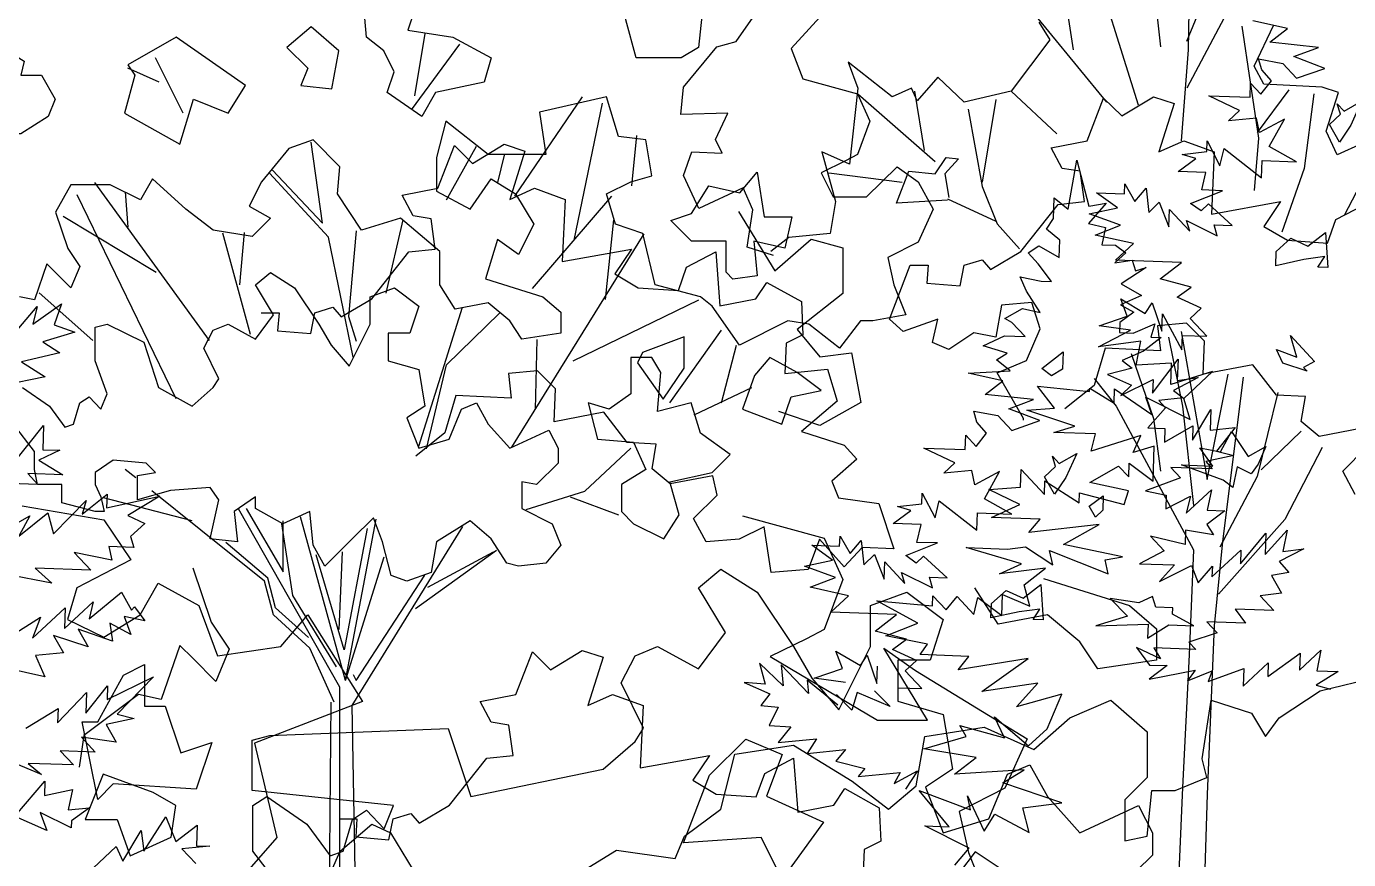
# Model space of a CAD drawing. Header units: inches. Extents: x -11 to 128, y 7 to 56.
# Drawn here: x 56.625 to 57.078, y 23.2723 to 23.5578 of the extents above; entities that cross this region are included whole.
import ezdxf

# ---------------------------------------------------------------- set-up
doc = ezdxf.new("R2010")
doc.units = ezdxf.units.IN
doc.header["$MEASUREMENT"] = 0
doc.layers.add('CAY', color=94, linetype='Continuous')
doc.layers.add('CAY-3', color=61, linetype='Continuous')
picture_1 = doc.add_image_def('image1.jpg', size_in_pixel=(1680, 1093))

# ---------------------------------------------------------------- blocks, each defined once
blk = doc.blocks.new('A$C76451831')
at = {"layer": 'CAY'}
for p, q in [((2471.8, 2031.9), (2478.5, 2069.3)), ((2478.5, 2069.3), (2487.7, 2034.1)), ((2460.6, 2024.6), (2461.2, 2040.4)), ((2461.2, 2040.4), (2471.8, 2031.9)), ((2500.9, 2036.3), (2487.3, 2020.9)), ((2487.7, 2034.1), (2500.9, 2036.3)), ((2455.4, 2016.6), (2460.6, 2024.6)), ((2487.3, 2020.9), (2500.3, 2017.8)), ((2465.5, 2008.1), (2455.4, 2016.6)), ((2500.3, 2017.8), (2497.6, 2004.7)), ((2441.2, 1998.5), (2449.5, 2003.7)), ((2449, 1990.1), (2441.2, 1998.5)), ((2449.5, 2003.7), (2465, 1995)), ((2465, 1995), (2465.5, 2008.1)), ((2497.6, 2004.7), (2508, 2004.3)), ((2515.9, 1998.6), (2507.5, 1990.8)), ((2508, 2004.3), (2515.9, 1998.6)), ((2459, 1976.6), (2449, 1990.1)), ((2507.5, 1990.8), (2520.7, 1993)), ((2520.7, 1993), (2523.1, 1984.8)), ((2435.1, 1980.1), (2451.3, 1976.8)), ((2440.1, 1969.1), (2435.1, 1980.1)), ((2531.4, 1987.2), (2512.4, 1974.7)), ((2523.1, 1984.8), (2531.4, 1987.2)), ((2450.4, 1952.9), (2440.1, 1969.1)), ((2451.3, 1976.8), (2459, 1976.6)), ((2512.4, 1974.7), (2527.9, 1966)), ((2527.9, 1966), (2511.8, 1958.9)), ((2511.8, 1958.9), (2522, 1953.1)), ((2423.5, 1948.4), (2437, 1956)), ((2428.9, 1945.4), (2423.5, 1948.4)), ((2437, 1956), (2450.4, 1952.9)), ((2522, 1953.1), (2511.3, 1945.3)), ((2438.9, 1934.7), (2428.9, 1945.4)), ((2511.3, 1945.3), (2511.1, 1937.6)), ((2521.5, 1937.2), (2538.1, 1944.4)), ((2538.1, 1944.4), (2535, 1934)), ((2407, 1927.6), (2423.1, 1935.2)), ((2425.3, 1922), (2407, 1927.6)), ((2423.1, 1935.2), (2438.9, 1934.7)), ((2511.1, 1937.6), (2521.5, 1937.2)), ((2542.7, 1933.8), (2529.2, 1923.4)), ((2535, 1934), (2542.7, 1933.8)), ((2417, 1916.8), (2425.3, 1922)), ((2529.2, 1923.4), (2513.1, 1916.2)), ((2536.2, 1891.4), (2555.7, 1917.4)), ((2555.7, 1917.4), (2555.1, 1901.1)), ((2395.4, 1906.7), (2427.6, 1908.3)), ((2427.6, 1908.3), (2417, 1916.8)), ((2520.6, 1910.5), (2501.8, 1905.7)), ((2513.1, 1916.2), (2520.6, 1910.5)), ((2421.9, 1900.8), (2395.4, 1906.7)), ((2408.4, 1890.4), (2421.9, 1900.8)), ((2501.8, 1905.7), (2520.1, 1897.4)), ((2512.1, 1889.5), (2536.6, 1901.8)), ((2520.1, 1897.4), (2512.1, 1889.5)), ((2536.6, 1901.8), (2536.2, 1891.4)), ((2571.1, 1903.3), (2552.1, 1893.5)), ((2555.1, 1901.1), (2571.1, 1903.3)), ((2445.4, 1886.4), (2408.4, 1890.4)), ((2559.6, 1887.8), (2541, 1885.8)), ((2552.1, 1893.5), (2559.6, 1887.8)), ((2402.2, 1869.3), (2399.8, 1877.6)), ((2399.8, 1877.6), (2418.2, 1874.2)), ((2426.6, 1879.3), (2445.4, 1886.4)), ((2450.3, 1870.4), (2426.6, 1879.3)), ((2546.2, 1880.1), (2532.6, 1864.8)), ((2541, 1885.8), (2546.2, 1880.1)), ((2566.7, 1855.4), (2580.6, 1878.9)), ((2580.6, 1878.9), (2580.1, 1863.1)), ((2409.6, 1860.9), (2402.2, 1869.3)), ((2418.2, 1874.2), (2428.7, 1862.9)), ((2428.7, 1862.9), (2450.3, 1870.4)), ((2393.3, 1848.3), (2393.7, 1859.2)), ((2393.7, 1859.2), (2401.6, 1850.7)), ((2401.6, 1850.7), (2409.6, 1860.9)), ((2532.6, 1864.8), (2545.7, 1864.3)), ((2545.3, 1853.9), (2567, 1866.3)), ((2545.7, 1864.3), (2545.3, 1853.9)), ((2567, 1866.3), (2566.7, 1855.4)), ((2580.1, 1863.1), (2599.2, 1865.2)), ((2599.2, 1865.2), (2585, 1847.1)), ((2361.6, 1849.4), (2393.3, 1848.3)), ((2385.3, 1838.2), (2361.6, 1849.4)), ((2585, 1847.1), (2598.4, 1843.9)), ((2376.8, 1830.3), (2385.3, 1838.2)), ((2598.4, 1843.9), (2577, 1839.2)), ((2577, 1839.2), (2581.8, 1833.6)), ((2398.2, 1832.3), (2376.8, 1830.3)), ((2400.5, 1821.3), (2398.2, 1832.3)), ((2419.5, 1831.5), (2400.5, 1821.3)), ((2407.9, 1810.6), (2419.5, 1831.5)), ((2557.5, 1826.7), (2530.9, 1816.8)), ((2581.8, 1833.6), (2550.1, 1834.7)), ((2550.1, 1834.7), (2557.5, 1826.7)), ((2530.9, 1816.8), (2546.6, 1813.5)), ((2562, 1799.8), (2581.2, 1817.7)), ((2581.2, 1817.7), (2577.9, 1802)), ((2341.5, 1804.8), (2360.1, 1806.9)), ((2360.1, 1806.9), (2360.4, 1815)), ((2360.4, 1815), (2370.2, 1796.1)), ((2370.2, 1796.1), (2373.4, 1809.1)), ((2373.4, 1809.1), (2402, 1786.8)), ((2428.8, 1799), (2407.9, 1810.6)), ((2546.6, 1813.5), (2546.3, 1803.1)), ((2546.3, 1803.1), (2565.2, 1812.8)), ((2565.2, 1812.8), (2562, 1799.8)), ((1673.3, 1805.4), (1735.8, 1794.7)), ((2338.3, 1791.8), (2351.8, 1801.7)), ((2351.8, 1801.7), (2341.5, 1804.8)), ((2402, 1786.8), (2402.5, 1799.9)), ((2402.5, 1799.9), (2428.8, 1799)), ((2591.5, 1801.5), (2577.6, 1791.1)), ((2577.9, 1802), (2591.5, 1801.5)), ((1735.8, 1794.7), (1756.4, 1764.1)), ((2359.6, 1791), (2338.3, 1791.8)), ((2356.4, 1777.5), (2359.6, 1791)), ((2561.5, 1786.7), (2561.2, 1775.8)), ((2582.7, 1783.2), (2561.5, 1786.7)), ((2577.6, 1791.1), (2582.7, 1783.2)), ((2622.1, 1768.2), (2639, 1786.7)), ((2639, 1786.7), (2635.8, 1770.5)), ((2297.4, 1774.6), (2297.7, 1782.3)), ((2297.7, 1782.3), (2305.3, 1768.9)), ((2305.3, 1768.9), (2313.9, 1779)), ((2313.9, 1779), (2315.9, 1760.3)), ((2347.9, 1767.4), (2372.2, 1777)), ((2372.2, 1777), (2356.4, 1777.5)), ((2561.2, 1775.8), (2534.7, 1782.2)), ((2534.7, 1782.2), (2545.1, 1770.9)), ((2603.3, 1761.2), (2622.6, 1784.5)), ((2622.6, 1784.5), (2622.1, 1768.2)), ((2292, 1763.9), (2276.1, 1775.3)), ((2276.1, 1775.3), (2297.4, 1774.6)), ((2315.9, 1760.3), (2323.9, 1768.2)), ((2323.9, 1768.2), (2331.4, 1749.4)), ((2355.9, 1761.7), (2347.9, 1767.4)), ((2361.5, 1766.9), (2355.9, 1761.7)), ((2379.5, 1750.4), (2361.5, 1766.9)), ((2545.1, 1770.9), (2526.2, 1761.2)), ((2581.6, 1751.1), (2603.6, 1771.6)), ((2603.6, 1771.6), (2603.3, 1761.2)), ((2651.7, 1772.6), (2632.8, 1762.9)), ((2635.8, 1770.5), (2651.7, 1772.6)), ((1756.4, 1764.1), (1715.1, 1742.8)), ((2270.6, 1759.2), (2292, 1763.9)), ((2294.3, 1750.7), (2270.6, 1759.2)), ((2331.4, 1749.4), (2331.9, 1762.5)), ((2331.9, 1762.5), (2347.1, 1746.1)), ((2526.2, 1761.2), (2552.9, 1760.2)), ((2552.9, 1760.2), (2541.6, 1747.5)), ((2541.6, 1747.5), (2566, 1759.8)), ((2566, 1759.8), (2571, 1746.5)), ((2571, 1746.5), (2581.9, 1759.2)), ((2581.9, 1759.2), (2581.6, 1751.1)), ((2632.8, 1762.9), (2640.2, 1754.5)), ((1763.5, 1722.2), (1777.1, 1746.4)), ((1777.1, 1746.4), (1808.3, 1729.3)), ((2275, 1743.2), (2294.3, 1750.7)), ((2347.1, 1746.1), (2344.7, 1754.4)), ((2344.7, 1754.4), (2368.3, 1742.7)), ((2365.9, 1750.9), (2379.5, 1750.4)), ((2368.3, 1742.7), (2365.9, 1750.9)), ((2640.2, 1754.5), (2627, 1752.2)), ((2627, 1752.2), (2634.6, 1738.8)), ((1715.1, 1742.8), (1708.1, 1718.6)), ((2304.2, 1736.7), (2275, 1743.2)), ((2290.6, 1724.1), (2304.2, 1736.7)), ((2634.6, 1738.8), (2618.3, 1736.6)), ((2618.3, 1736.6), (2628.7, 1725.4)), ((1808.3, 1729.3), (1822.5, 1690.9)), ((2628.7, 1725.4), (2599.3, 1726.4)), ((2599.3, 1726.4), (2607.1, 1715.7)), ((1708.1, 1718.6), (1735.8, 1705.1)), ((1735.8, 1705.1), (1763.5, 1722.2)), ((1870.8, 1698), (1891.4, 1722.2)), ((1891.4, 1722.2), (1933.3, 1656.1)), ((2340.9, 1722.3), (2290.6, 1724.1)), ((2324.6, 1709.7), (2340.9, 1722.3)), ((2577.7, 1716.8), (2585.5, 1708.3)), ((2607.1, 1715.7), (2577.7, 1716.8)), ((2348.4, 1703.5), (2324.6, 1709.7)), ((2585.5, 1708.3), (2564, 1701.4)), ((1822.5, 1690.9), (1870.8, 1698)), ((2337.7, 1695.7), (2348.4, 1703.5)), ((2356, 1687.3), (2337.7, 1695.7)), ((2524, 1697.3), (2533.9, 1683.8)), ((2542.3, 1688.5), (2524, 1697.3)), ((2569.2, 1695.7), (2537.1, 1696.9)), ((2537.1, 1696.9), (2542.3, 1688.5)), ((2564, 1701.4), (2569.2, 1695.7)), ((2294.6, 1694.5), (2313.2, 1683.4)), ((2299.6, 1681.1), (2294.6, 1694.5)), ((2313.2, 1683.4), (2318.5, 1691.4)), ((2318.5, 1691.4), (2325.9, 1669.8)), ((2347.5, 1679.5), (2356, 1687.3)), ((2605.4, 1667.7), (2624.6, 1685.6)), ((2624.3, 1675.2), (2648.9, 1693)), ((2624.6, 1685.6), (2624.3, 1675.2)), ((2648.4, 1679.8), (2664.8, 1695.1)), ((2648.9, 1693), (2648.4, 1679.8)), ((2664.8, 1695.1), (2661.6, 1679.4)), ((2236.3, 1685.2), (2240.6, 1669.3)), ((2254.4, 1667.9), (2236.3, 1685.2)), ((2252.8, 1684.1), (2254.4, 1667.9)), ((2273.6, 1662), (2252.8, 1684.1)), ((2278, 1673.7), (2299.6, 1681.1)), ((2325.9, 1669.8), (2326.4, 1682.9)), ((2360.2, 1665.9), (2347.5, 1679.5)), ((2547.5, 1683.4), (2533.6, 1673)), ((2533.6, 1673), (2568.7, 1679.9)), ((2533.9, 1683.8), (2547.5, 1683.4)), ((2568.7, 1679.9), (2563, 1671.9)), ((2563, 1671.9), (2581.8, 1679.4)), ((2578.8, 1671.4), (2605.9, 1681.3)), ((2581.8, 1679.4), (2578.8, 1671.4)), ((2605.9, 1681.3), (2605.4, 1667.7)), ((2677.9, 1678.8), (2661.2, 1668.5)), ((2661.6, 1679.4), (2677.9, 1678.8)), ((2664.3, 1664.1), (2722.6, 1678.3)), ((2224.6, 1670.4), (2244.1, 1661.9)), ((2240.6, 1669.3), (2224.6, 1670.4)), ((2272.6, 1672.4), (2273.6, 1662)), ((2295.9, 1653.3), (2272.6, 1672.4)), ((2301.9, 1670.6), (2278, 1673.7)), ((2341.7, 1666.5), (2360.2, 1665.9)), ((2661.2, 1668.5), (2672, 1665.4)), ((1933.3, 1656.1), (1850.8, 1624.3)), ((2244.1, 1661.9), (2237.2, 1653)), ((2306.7, 1649.3), (2295.1, 1661.4)), ((2310.8, 1662.9), (2306.7, 1649.3)), ((2336, 1652.2), (2310.8, 1662.9)), ((2323.9, 1664.2), (2336, 1652.2)), ((2473.2, 1643.5), (2504.5, 1657)), ((2504.5, 1657), (2532.2, 1632.9)), ((2574, 1612.2), (2581.1, 1657)), ((2581.1, 1657), (2611.8, 1647)), ((2633, 1643.5), (2664.3, 1664.1)), ((2237.2, 1653), (2250.5, 1651.6)), ((2250.5, 1651.6), (2243.7, 1637.7)), ((2611.8, 1647), (2622.4, 1629.3)), ((2243.7, 1637.7), (2260.2, 1636.6)), ((2260.2, 1636.6), (2250.4, 1624.7)), ((2362.4, 1629.3), (2407.8, 1636.4)), ((2407.8, 1636.4), (2445.5, 1619.3)), ((2445.5, 1619.3), (2473.2, 1643.5)), ((2622.4, 1629.3), (2633, 1643.5)), ((2250.4, 1624.7), (2279.7, 1627.6)), ((2279.7, 1627.6), (2272.6, 1616.4)), ((2355.9, 1591.6), (2362.4, 1629.3)), ((2532.2, 1632.9), (2532.2, 1598.1)), ((1850.8, 1624.3), (1867.9, 1552.3)), ((2206.7, 1573.9), (2217.3, 1615.8)), ((2217.3, 1615.8), (2262.1, 1622.8)), ((2262.1, 1622.8), (2306.9, 1595.1)), ((2272.6, 1616.4), (2301.9, 1619.3)), ((2301.9, 1619.3), (2294.6, 1610.4)), ((2294.6, 1610.4), (2316.5, 1604.8)), ((2316.5, 1604.8), (2311.6, 1598.8)), ((2577.6, 1598.1), (2574, 1612.2)), ((2306.9, 1595.1), (2334.7, 1573.9)), ((2311.6, 1598.8), (2343.6, 1601.9)), ((2339, 1593.3), (2356.7, 1603.2)), ((2343.6, 1601.9), (2339, 1593.3)), ((2356.7, 1603.2), (2347.6, 1589.1)), ((2532.2, 1598.1), (2515.1, 1580.9)), ((2553.4, 1588), (2577.6, 1598.1)), ((2334.7, 1573.9), (2355.9, 1591.6)), ((2532.2, 1553.2), (2535.7, 1588)), ((2535.7, 1588), (2553.4, 1588)), ((2515.1, 1580.9), (2515.1, 1549.7)), ((2179, 1553.2), (2206.7, 1573.9)), ((1916.2, 1541.7), (1940.4, 1562.3)), ((1940.4, 1562.3), (1954.5, 1555.8)), ((1954.5, 1555.8), (1982.2, 1510.4)), ((1867.9, 1552.3), (1846.6, 1528.1)), ((2171.9, 1536.1), (2179, 1553.2)), ((2515.1, 1549.7), (2532.2, 1553.2)), ((1899.1, 1503.3), (1916.2, 1541.7)), ((2099.4, 1525.5), (2127.1, 1542.6)), ((2127.1, 1542.6), (2171.9, 1536.1)), ((5019.2, 937.2), (4991.7, 907.3)), ((5370.7, 922.5), (5344.2, 928.5)), ((4704.6, 871.1), (4712.5, 918.7)), ((5357.2, 912.1), (5370.7, 922.5)), ((4701.9, 860.6), (4738.9, 910.7)), ((5394.2, 908.1), (5357.2, 912.1)), ((4527.8, 857.9), (4506.6, 900.2)), ((4991.7, 907.3), (5000.7, 884.1)), ((5351, 891), (5348.6, 899.3)), ((5348.6, 899.3), (5367.1, 895.9)), ((5375.4, 901.1), (5394.2, 908.1)), ((5399.1, 892.1), (5375.4, 901.1)), ((4509.3, 881.7), (4485.5, 892.2)), ((5358.4, 882.6), (5351, 891)), ((5367.1, 895.9), (5377.5, 884.7)), ((5377.5, 884.7), (5399.1, 892.1)), ((5000.7, 884.1), (5042.4, 872.7)), ((5342.1, 870.1), (5342.5, 880.9)), ((5342.5, 880.9), (5350.4, 872.5)), ((5350.4, 872.5), (5358.4, 882.6)), ((4781, 794.5), (4832.5, 870.4)), ((4850.9, 870.4), (4799.8, 858.6)), ((4860, 840.1), (4850.9, 870.4)), ((5042.4, 872.7), (5051.8, 851.9)), ((5310.5, 871.2), (5342.1, 870.1)), ((5334.1, 859.9), (5310.5, 871.2)), ((4799.8, 858.6), (4804.6, 826.3)), ((4826.2, 761), (4847.8, 865.6)), ((5325.6, 852), (5334.1, 859.9)), ((4728.3, 851.9), (4721.2, 824)), ((4760.5, 826.3), (4728.3, 851.9)), ((5051.8, 851.9), (5042.4, 826.3)), ((5347, 854), (5325.6, 852)), ((5349.4, 843.1), (5347, 854)), ((5368.3, 853.3), (5349.4, 843.1)), ((5356.7, 832.4), (5368.3, 853.3)), ((4626.9, 837.7), (4608.4, 831)), ((4647.3, 816.9), (4626.9, 837.7)), ((4880.8, 837.7), (4860, 840.1)), ((4870.1, 802.5), (4874.1, 840.9)), ((4885.5, 810.2), (4880.8, 837.7)), ((4608.4, 831), (4587.6, 805.5)), ((4634, 774), (4625.3, 835.7)), ((4728.6, 791.9), (4751.7, 832.8)), ((5290.3, 826.5), (5309, 828.6)), ((5309, 828.6), (5309.3, 836.7)), ((5309.3, 836.7), (5319, 817.8)), ((5319, 817.8), (5322.2, 830.9)), ((5322.2, 830.9), (5350.9, 808.5)), ((5377.6, 820.8), (5356.7, 832.4)), ((4721.2, 824), (4721.2, 798.4)), ((4804.6, 826.3), (4760.5, 826.3)), ((4768, 805.1), (4772.9, 825.9)), ((5033.3, 821.6), (5014.8, 812.5)), ((5042.4, 826.3), (5033.3, 821.6)), ((5287.1, 813.5), (5300.6, 823.4)), ((5300.6, 823.4), (5290.3, 826.5)), ((5350.9, 808.5), (5351.3, 821.7)), ((5351.3, 821.7), (5377.6, 820.8)), ((4504.2, 807.8), (4495.2, 791.7)), ((4529.8, 784.6), (4504.2, 807.8)), ((4638.7, 763.4), (4593.5, 812.2)), ((4595.8, 814.5), (4634, 774)), ((4645.4, 796.4), (4647.3, 816.9)), ((4746.8, 784.6), (4762.9, 807.8)), ((4762.9, 807.8), (4781.4, 796.4)), ((4869.4, 805.5), (4885.5, 810.2)), ((5014.8, 812.5), (5023.9, 794.1)), ((5049.4, 794.1), (5072.6, 816.9)), ((5072.6, 816.9), (5088.7, 805.5)), ((5308.4, 812.7), (5287.1, 813.5)), ((5305.2, 799.3), (5308.4, 812.7)), ((4442.1, 803.1), (4430.3, 782.3)), ((4472, 803.1), (4442.1, 803.1)), ((4547.7, 684.5), (4460.2, 805.1)), ((4495.2, 791.7), (4472, 803.1)), ((4485.8, 770.9), (4483.8, 797.9)), ((4587.6, 805.5), (4578.1, 787)), ((4721.2, 798.4), (4746.8, 784.6)), ((4850.9, 796.4), (4869.4, 805.5)), ((5088.7, 805.5), (5100.1, 784.6)), ((5246.2, 796.3), (5246.5, 804)), ((5246.5, 804), (5254.2, 790.6)), ((5254.2, 790.6), (5262.7, 800.7)), ((5262.7, 800.7), (5264.7, 782.1)), ((5296.7, 789.1), (5321.1, 798.7)), ((5321.1, 798.7), (5305.2, 799.3)), ((4522.3, 639.8), (4446.8, 795.6)), ((4663.8, 768.5), (4645.4, 796.4)), ((4781.4, 796.4), (4795.5, 773.2)), ((4794.3, 724.1), (4854.9, 794.5)), ((4857.6, 773.2), (4850.9, 796.4)), ((5023.9, 794.1), (5049.4, 794.1)), ((5240.9, 785.6), (5224.9, 797.1)), ((5224.9, 797.1), (5246.2, 796.3)), ((5264.7, 782.1), (5272.7, 790)), ((5272.7, 790), (5280.2, 771.1)), ((5304.7, 783.4), (5296.7, 789.1)), ((5310.3, 788.7), (5304.7, 783.4)), ((5328.3, 772.2), (5310.3, 788.7)), ((4430.3, 782.3), (4439.8, 754.7)), ((4507, 736.3), (4436.2, 779.1)), ((4550.6, 768.5), (4529.8, 784.6)), ((4578.1, 787), (4594.3, 777.9)), ((4594.3, 777.9), (4580.5, 763.8)), ((4693.7, 777.9), (4663.8, 768.5)), ((4723.6, 752.4), (4693.7, 777.9)), ((4951.7, 782.9), (4979.4, 737.5)), ((5100.1, 784.6), (5088.7, 759.5)), ((5219.4, 781), (5240.9, 785.6)), ((5243.1, 772.4), (5219.4, 781)), ((5280.2, 771.1), (5280.7, 784.3)), ((5280.7, 784.3), (5296, 767.8)), ((4580.5, 763.8), (4550.6, 768.5)), ((4659.9, 768.1), (4654, 702.8)), ((4682.7, 720.5), (4695.7, 776.4)), ((4795.5, 773.2), (4783.7, 750)), ((4850.1, 715.8), (4856.4, 776.4)), ((4878.5, 766.1), (4857.6, 773.2)), ((5223.8, 764.9), (5243.1, 772.4)), ((5296, 767.8), (5293.5, 776.1)), ((5293.5, 776.1), (5317.1, 764.4)), ((5314.7, 772.6), (5328.3, 772.2)), ((5317.1, 764.4), (5314.7, 772.6)), ((4579.1, 689), (4557.9, 766.3)), ((4571.1, 726.8), (4574.5, 766.9)), ((4657.5, 671.8), (4638.7, 763.4)), ((4767.6, 761.4), (4758.6, 731.5)), ((4783.7, 750), (4767.6, 761.4)), ((4778.7, 602.9), (4879.6, 765.8)), ((4887.9, 726.8), (4878.5, 766.1)), ((4979.4, 737.5), (5007.1, 761.7)), ((5007.1, 761.7), (5031.3, 755.2)), ((5088.7, 759.5), (5065.6, 747.7)), ((5253, 758.5), (5223.8, 764.9)), ((5239.5, 745.8), (5253, 758.5)), ((4439.8, 754.7), (4448.8, 741)), ((4723.6, 726.8), (4723.6, 752.4)), ((5031.3, 755.2), (5031.3, 720.4)), ((5065.6, 747.7), (5070.3, 726.8)), ((4423.7, 742.9), (4414.2, 715.4)), ((4430.3, 736.3), (4423.7, 742.9)), ((4448.8, 741), (4442.1, 724.5)), ((5289.7, 744), (5239.5, 745.8)), ((5273.4, 731.5), (5289.7, 744)), ((4442.1, 724.5), (4430.3, 736.3)), ((4735.4, 708.3), (4723.6, 726.8)), ((4758.6, 731.5), (4802.2, 717.8)), ((4922.5, 717.8), (4887.9, 726.8)), ((5070.3, 726.8), (5079.3, 704)), ((5297.2, 725.2), (5273.4, 731.5)), ((4414.2, 715.4), (4402.8, 717.8)), ((4458.8, 684.4), (4417.8, 720.8)), ((4802.2, 717.8), (4816, 706)), ((4931.5, 710.7), (4922.5, 717.8)), ((5031.3, 720.4), (4996.5, 692.7)), ((5286.5, 717.4), (5297.2, 725.2)), ((5304.8, 709.1), (5286.5, 717.4)), ((4707.6, 603.7), (4740.9, 709.9)), ((4760.5, 713.1), (4735.4, 708.3)), ((4777, 699.3), (4760.5, 713.1)), ((4825.4, 669), (4921.3, 715.4)), ((4952.3, 680.8), (4931.5, 710.7)), ((5248.4, 702.9), (5243.4, 716.2)), ((5243.4, 716.2), (5262.1, 705.1)), ((5262.1, 705.1), (5267.3, 713.1)), ((5267.3, 713.1), (5274.7, 691.5)), ((5296.4, 701.2), (5304.8, 709.1)), ((4654, 702.8), (4659.9, 684)), ((4728.7, 665.9), (4769.2, 705.2)), ((4786.1, 685.5), (4777, 699.3)), ((4816, 706), (4816, 689.9)), ((4989.3, 699.3), (4952.3, 680.8)), ((5005.4, 696.9), (4989.3, 699.3)), ((5028.6, 678.5), (5005.4, 696.9)), ((5044.7, 699.3), (5028.6, 678.5)), ((5054.2, 699.3), (5044.7, 699.3)), ((5079.3, 704), (5054.2, 699.3)), ((5226.8, 695.5), (5248.4, 702.9)), ((5274.7, 691.5), (5275.2, 704.7)), ((5275.2, 704.7), (5290.1, 677.4)), ((5309, 687.6), (5296.4, 701.2)), ((4816, 689.9), (4786.1, 685.5)), ((4899.3, 636.8), (4938.6, 692.2)), ((4996.5, 692.7), (5013.6, 672)), ((5226.3, 679.6), (5250.7, 692.4)), ((5250.7, 692.4), (5226.8, 695.5)), ((5290.1, 677.4), (5290.5, 688.3)), ((5290.5, 688.3), (5309, 687.6)), ((4796.7, 631.7), (4797.9, 685.1)), ((4938.6, 636.8), (4950, 680.8)), ((5258.6, 683.9), (5226.3, 679.6)), ((5255.2, 665.5), (5258.6, 683.9)), ((5013.6, 672), (5037.8, 675)), ((5037.8, 675), (5044.9, 637.2)), ((5282, 667.2), (5255.2, 665.5)), ((5281.5, 650.9), (5282, 667.2)), ((4713.4, 601.8), (4728.7, 665.9)), ((5313.5, 660.7), (5281.5, 650.9)), ((5291.5, 640.2), (5313.5, 660.7)), ((4917.8, 627.7), (4961.8, 648.6)), ((5179.9, 649.5), (5219.6, 645.4)), ((5192.9, 632.7), (5179.9, 649.5)), ((5219.6, 645.4), (5219.7, 648.1)), ((5219.7, 648.1), (5238.4, 636.6)), ((5238.4, 636.6), (5238.7, 647.4)), ((5238.7, 647.4), (5267.1, 627.9)), ((5044.9, 637.2), (5013.6, 619.5)), ((5262.5, 641.2), (5296.4, 624.1)), ((5267.1, 627.9), (5262.5, 641.2)), ((5296.4, 624.1), (5291.5, 640.2)), ((5013.6, 619.5), (4982.4, 630.1)), ((5171.6, 631.2), (5192.9, 632.7)), ((5208.3, 619), (5171.6, 631.2)), ((5192.3, 614.2), (5208.3, 619)), ((5224, 613.1), (5192.3, 614.2)), ((5220.8, 600), (5224, 613.1)), ((5258.8, 611.8), (5220.8, 600)), ((5252.9, 598.9), (5258.8, 611.8)), ((4834.4, 569.5), (4869.4, 602.2)), ((5268.9, 603.8), (5252.9, 598.9)), ((5268, 577.1), (5268.9, 603.8)), ((4491.5, 579.5), (4483.4, 586)), ((5166.8, 572.4), (5167.3, 586)), ((5167.3, 586), (5185.2, 566.8)), ((5219.9, 576), (5241.7, 588.4)), ((5241.7, 588.4), (5249.5, 580.4)), ((5249.5, 580.4), (5249.9, 590.8)), ((5249.9, 590.8), (5268, 577.1)), ((5185.2, 566.8), (5185.5, 577.2)), ((5185.5, 577.2), (5211.7, 560.4)), ((5249.2, 569.6), (5219.9, 576)), ((4541.2, 539.6), (4503.7, 569.7)), ((4789.6, 555.4), (4834.4, 569.5)), ((4823, 565.2), (4860, 551.4)), ((5142.7, 570.6), (5166.8, 572.4)), ((5166.3, 559.3), (5142.7, 570.6)), ((5211.7, 560.4), (5212, 568.1)), ((5212, 568.1), (5246.1, 559.2)), ((5246.1, 559.2), (5249.2, 569.6)), ((4534.5, 546.7), (4466.9, 564.4)), ((4647.3, 419.7), (4569.9, 556)), ((4575.8, 556.2), (4604.1, 507.8)), ((5144.7, 549.2), (5166.3, 559.3)), ((4604.1, 507.8), (4604.1, 546.7)), ((4651.6, 424.8), (4617.3, 549.9)), ((4651.6, 424.8), (4675, 548.1)), ((5181.8, 547.9), (5144.7, 549.2)), ((5173.3, 537.8), (5181.8, 547.9)), ((4589.9, 500.7), (4541.2, 539.6)), ((4602.9, 544.4), (4611.2, 489.7)), ((4668.2, 540.8), (4650.5, 448.4)), ((4656.8, 405.9), (4741.3, 542.4)), ((5227, 544), (5173.3, 537.8)), ((5199.7, 528.7), (5227, 544)), ((4592.3, 503.1), (4560.4, 530.2)), ((5125.3, 526.3), (5157, 525.2)), ((5167.5, 513.9), (5125.3, 526.3)), ((5157, 525.2), (5170.6, 527)), ((5170.6, 527), (5191.5, 513.1)), ((5244.7, 519.4), (5199.7, 528.7)), ((4650.5, 448.4), (4629.2, 520.8)), ((4646.9, 463.7), (4649.3, 523.1)), ((4651.6, 424.8), (4681.2, 519.2)), ((4705.1, 479.9), (4766.8, 524.3)), ((4714.5, 496), (4764.5, 523.1)), ((5189.1, 524.1), (5233.8, 506.2)), ((5191.5, 513.1), (5189.1, 524.1)), ((5231.5, 517.1), (5244.7, 519.4)), ((5233.8, 506.2), (5231.5, 517.1)), ((4659.9, 424.8), (4712.2, 505.4)), ((5150.9, 506.4), (5167.5, 513.9)), ((5185.9, 510.6), (5150.9, 506.4)), ((5169.6, 498), (5185.9, 510.6)), ((4596.6, 475.1), (4589.9, 500.7)), ((4598.2, 480.3), (4592.3, 503.1)), ((5174, 481.5), (5169.6, 498)), ((4611.2, 489.7), (4644.6, 435.4)), ((5057.3, 485.6), (5099.7, 481.8)), ((5088.4, 468.6), (5057.3, 485.6)), ((5099.7, 481.8), (5100, 489.5)), ((5100, 489.5), (5110.1, 478.8)), ((5110.1, 478.8), (5118.6, 488.9)), ((5118.6, 488.9), (5131.2, 475.3)), ((5131.2, 475.3), (5134.4, 488.3)), ((5134.4, 488.3), (5152.5, 474.6)), ((5152.5, 474.6), (5153.1, 490.4)), ((5153.1, 490.4), (5174, 481.5)), ((4624.5, 449.6), (4596.6, 475.1)), ((4623.3, 457.8), (4598.2, 480.3)), ((5064.1, 459.1), (5088.4, 468.6)), ((5096, 452.5), (5064.1, 459.1)), ((4643, 408.3), (4624.5, 449.6)), ((5062.5, 449.6), (5086.7, 432.5)), ((5090.3, 444.6), (5096, 452.5)), ((5127.4, 443.3), (5090.3, 444.6)), ((5119.3, 433.1), (5127.4, 443.3)), ((5172.7, 441.7), (5119.3, 433.1)), ((5137.3, 416.6), (5172.7, 441.7)), ((4657.5, 429.5), (4659.9, 424.8)), ((4647.3, 135.4), (4647.3, 419.7)), ((5180.2, 422.8), (5137.3, 416.6)), ((5163.7, 404.8), (5180.2, 422.8)), ((5198.4, 414.5), (5163.7, 404.8)), ((5187.1, 388.1), (5198.4, 414.5)), ((4638.3, 140.1), (4640.6, 408.3)), ((4661.5, 135.4), (4656.8, 405.9)), ((5154.7, 381.1), (5147.1, 397.2)), ((5147.1, 397.2), (5173, 375)), ((5120.6, 390.5), (5154.7, 381.1)), ((5125.3, 382.1), (5120.6, 390.5)), ((5173, 375), (5187.1, 388.1)), ((5093.2, 372.8), (5125.3, 382.1)), ((5171.9, 380.3), (5154.8, 342.6)), ((5132.9, 366), (5093.2, 372.8)), ((5116.6, 353.4), (5132.9, 366)), ((5169.7, 356.6), (5116.6, 353.4)), ((5153.5, 346.7), (5169.7, 356.6)), ((5198.3, 331.5), (5153.5, 346.7)), ((5112.4, 313.2), (5089.4, 340.8)), ((5089.4, 340.8), (5128.7, 326.2)), ((5154.8, 342.6), (5120.1, 324.9)), ((5126.4, 336.8), (5139.1, 310)), ((5128.7, 326.2), (5126.4, 336.8)), ((5120.1, 324.9), (5127.1, 293.6)), ((5168.7, 327.6), (5198.3, 331.5)), ((5173.5, 308.8), (5168.7, 327.6)), ((5093.9, 313.9), (5112.4, 313.2)), ((5127.7, 296.8), (5093.9, 313.9)), ((5139.1, 310), (5147.2, 322.9)), ((5147.2, 322.9), (5173.5, 308.8)), ((5116.8, 284), (5127.7, 296.8)), ((5127.1, 293.6), (5140.7, 259.4))]:
    blk.add_line(p, q, dxfattribs=at)
for points in [[(2451.7, 1910.2), (2468, 1922.8), (2467.5, 1909.6), (2459.2, 1904.5)], [(2453.8, 1827.6), (2462.2, 1835.5), (2459.8, 1843.3), (2465, 1837.6), (2478.4, 1845.3), (2470.1, 1827), (2461.5, 1814.2)], [(2452.7, 1718.4), (2445, 1718.7), (2450.2, 1726.6), (2434.3, 1724.5), (2412.8, 1719.8), (2413.2, 1730.7), (2424.4, 1740.7), (2437.4, 1734.8), (2450.9, 1745.2)], [(1750.8, 1676.2), (1766.7, 1684.2), (1766.7, 1652.5), (1782.5, 1652.5), (1794.4, 1616.8), (1818.1, 1624.8), (1806.3, 1589.1), (1742.9, 1593.1), (1731.1, 1581.2), (1719.2, 1640.6), (1731.1, 1640.6)], [(2424.5, 1525.4), (2400.8, 1541.2), (2388.9, 1525.4), (2408.7, 1493.7)], [(4709.9, 855.3), (4683.5, 873.8), (4688.8, 889.6), (4680.8, 905.5), (4667.6, 916), (4665, 945.1), (4680.8, 950.3), (4696.7, 963.5), (4686.1, 987.3), (4699.3, 1016.3), (4731, 1024.3), (4770.6, 1013.7), (4754.7, 1003.1), (4744.2, 982), (4778.5, 974.1), (4778.5, 947.7), (4757.4, 939.8), (4736.3, 931.9), (4704.6, 937.1), (4699.3, 921.3), (4733.6, 916), (4762.7, 900.2), (4757.4, 881.7), (4720.4, 873.8)], [(4865.6, 929.2), (4870.9, 953), (4905.2, 945.1), (4910.4, 963.5), (4907.8, 982), (4923.6, 987.3), (4947.4, 979.4), (4939.5, 942.4), (4923.6, 931.9), (4921, 908.1), (4907.8, 900.2), (4873.5, 900.2)], [(4641.2, 876.4), (4646.5, 905.5), (4625.4, 923.9), (4606.9, 908.1), (4622.8, 892.2), (4617.5, 879)], [(4403.7, 887), (4419.5, 887), (4430.1, 868.5), (4424.8, 855.3), (4403.7, 842.1), (4372, 842.1), (4358.8, 857.9), (4356.2, 876.4), (4377.3, 876.4), (4380, 892.2), (4385.2, 910.7), (4406.4, 897.5)], [(4562.1, 857.9), (4575.3, 879), (4522.5, 916), (4485.5, 894.9), (4490.8, 887), (4482.9, 857.9), (4525.1, 834.2), (4535.7, 868.5)], [(5402.6, 849.4), (5411, 857.2), (5408.6, 865), (5413.8, 859.4), (5427.2, 867.1), (5418.9, 848.8), (5410.3, 835.9)], [(4915.7, 781.4), (4928.9, 802.5), (4952.7, 797.2), (4965.9, 813), (4971.2, 778.7), (4992.3, 778.7), (4987, 755), (4963.2, 760.2), (4965.9, 733.8), (4947.4, 731.2), (4942.1, 736.5), (4942.1, 760.2), (4915.7, 760.2), (4899.9, 776.1)], [(5401.5, 740.1), (5393.8, 740.4), (5399.1, 748.4), (5383.1, 746.2), (5361.7, 741.5), (5362, 752.4), (5373.3, 762.4), (5386.2, 756.5), (5399.7, 766.9)], [(5385.6, 660.9), (5367.2, 667), (5362.2, 677.6), (5377.8, 671.6), (5372.9, 688.1), (5391.3, 668.4), (5383, 663.7)], [(4892.2, 660), (4885.5, 671.4), (4869.4, 671.4), (4869.4, 643.8), (4852.9, 632), (4836.8, 636.8), (4843.9, 609.2), (4871.4, 606.9), (4880.8, 586), (4862.3, 574.6), (4862.3, 553.8), (4871.4, 544.4), (4894.6, 533), (4906.4, 551.4), (4899.3, 576.6), (4931.5, 583.7), (4945.3, 597.4), (4922.5, 613.6), (4915.4, 636.8), (4889.8, 630.1)], [(4975.5, 671.4), (4963.7, 657.6), (4954.7, 632), (4984.6, 620.6), (4991.7, 641.5), (5014.8, 646.2), (4996.4, 660)], [(5321.5, 577.9), (5289.7, 589.5), (5313.7, 588.6), (5303.8, 602.6), (5319.5, 599.3), (5327.8, 614.9), (5340.7, 595.8), (5354.1, 603.5), (5348.2, 590.1), (5343, 582.6), (5332.3, 588), (5329, 572.2)], [(5270.1, 480.9), (5267.7, 489.1), (5257.1, 484.1), (5235.4, 487.5), (5248.5, 473.9), (5224.3, 466.6), (5264.2, 467.9), (5263.8, 457.1), (5280, 467.4), (5299.1, 466.7), (5283, 475.4), (5283.2, 480.4)]]:
    blk.add_lwpolyline(points, close=True, dxfattribs=at)
for points in [[(2492.6, 1796.8), (2487.9, 1805.1), (2498.6, 1812.9), (2498.2, 1802), (2492.6, 1796.8)], [(530, 749.3), (509.9, 755.6), (514.2, 784.1), (506.8, 800.9), (473, 785.1), (461.4, 810.4), (467.7, 828.4), (490.9, 827.3), (485.7, 837.9), (495.2, 857.9), (459.3, 856.8), (461.4, 877.9), (486.7, 908.5), (501.5, 912.7), (516.3, 933.8)], [(4396.8, 687.1), (4416.2, 710.4), (4413, 696.9), (4434.9, 712.5), (4429.3, 696.4), (4445, 690.8), (4420.7, 683.5), (4433.6, 674.9), (4404.3, 668.2), (4422.5, 656.7), (4390.1, 650.1)], [(4396.1, 588.3), (4421.2, 619.6), (4420.6, 601), (4433.7, 600.6), (4417.6, 593), (4435.8, 581.9), (4409.1, 582.8), (4416.9, 574.4), (4395.7, 575.2)], [(4388.9, 538.2), (4410.7, 550.6), (4402.4, 535), (4424.3, 552.8), (4428.8, 536.8), (4453.7, 562.3), (4450.6, 551.9), (4469.7, 567.1), (4469.3, 556.7), (4510, 565.7), (4485.4, 550.7), (4498.4, 544.8), (4487.6, 534.8), (4490, 526.5), (4471, 527.2), (4473.4, 516.7), (4444.6, 522.7), (4457.2, 509.1), (4414.7, 510.6), (4427.4, 499.2), (4393.2, 505.9)], [(4394.3, 457.8), (4418.8, 473.3), (4412.8, 457.1), (4437.7, 480.3), (4437.1, 464.5), (4459.1, 485), (4455.9, 472), (4480.7, 492.4), (4488.3, 478.5), (4490.7, 481.2), (4498.5, 470.5), (4482.7, 473.7), (4487.7, 460), (4471.7, 468.7), (4473.9, 455), (4447.5, 464.1), (4455.2, 450.7), (4428.8, 459.3), (4436.5, 445.9), (4415.1, 443.9), (4422.2, 427.8), (4380, 437)], [(4407.7, 388.4), (4432.3, 403.4), (4431.9, 392.6), (4454, 415.8), (4453.4, 400), (4470, 420.7), (4469.7, 410.3), (4505.2, 427.6), (4477.4, 399.1), (4490.4, 396), (4469, 391.3), (4476.7, 377.8), (4450.1, 381.5), (4460.6, 370.2), (4433.8, 371.2), (4443.9, 360.4), (4409.5, 361.6), (4419.6, 353.1), (4391, 365)], [(4400, 322), (4422.2, 348), (4421.8, 337.1), (4443.2, 341.8), (4440, 326.1), (4456.3, 327.8), (4442.4, 317.8), (4442.2, 312.4), (4418.6, 324.1), (4423.6, 310.3), (4397.2, 322.1)], [(4454.6, 277.5), (4476.6, 298.1), (4481.7, 287), (4495.6, 310.5), (4497.8, 294.6), (4514.6, 320.8), (4522.1, 301.9), (4538.4, 314.5), (4537.8, 298.6), (4548.2, 298.3), (4526.8, 296.3), (4537.3, 285.1)], [(979.3, 834.7), (960.3, 826.2), (951.8, 844.2), (961.3, 873.7), (948.7, 877.9), (904.4, 880), (897, 893.7), (911.8, 925.4)], [(732.5, 927.5), (740.9, 913.8), (711.4, 874.8), (675.5, 866.3), (655.5, 885.3), (639.7, 867.4), (635.4, 876.9), (620.7, 870.5), (586.9, 896.9), (594.3, 876.9), (588, 818.9), (566.9, 828.4), (577.4, 790.4), (573.2, 766.1), (541.6, 763), (527.9, 752.4)], [(5254.8, 1037.3), (5265.4, 984.5), (5273.8, 908.6)], [(848.5, 1026.6), (846.4, 906.4), (841.1, 836.8)], [(5338.2, 995.1), (5322.3, 930.7), (5293.9, 877)], [(769.4, 988.7), (808.4, 864.2)], [(871.7, 977.1), (845.3, 912.7)], [(751.5, 952.8), (758.8, 906.4)], [(717.7, 947.5), (784.2, 866.3)], [(887.5, 924.3), (900.2, 838.9), (897, 798.8)], [(594.3, 872.7), (653.4, 821)], [(634.4, 741.9), (648.1, 741.9), (647, 728.2), (672.4, 726.1), (675.5, 741.9), (689.2, 746.1), (695.6, 738.7), (718.8, 752.4), (747.2, 788.3), (767.3, 790.4), (764.1, 813.6), (750.4, 815.7), (742, 831.5), (769.4, 836.8), (782, 869.5), (795.8, 855.8), (820, 870.5), (835.8, 865.3), (824.2, 828.4), (843.2, 836.8), (866.4, 828.4), (864.3, 780.9), (917, 790.4), (904.4, 771.4), (922.3, 760.9), (952.9, 758.7), (959.2, 776.7), (981.4, 788.3)], [(974, 566.8), (964.5, 584.7), (982.4, 602.7)], [(979.3, 617.4), (946.6, 611.1), (932.9, 622.7), (936, 641.7), (913.9, 642.7), (895.9, 665.9), (858, 658.6), (859, 683.9), (845.3, 697.6), (823.2, 695.5), (825.3, 676.5), (783.1, 678.6), (774.7, 650.1), (752.5, 632.2)], [(637.6, 874.8), (644.9, 829.4)], [(699.8, 868.4), (689.2, 805.2)], [(711.4, 874.8), (746.2, 842.1)], [(923.4, 875.8), (899.1, 843.1)], [(942.4, 872.7), (935, 815.7), (918.1, 767.2)], [(678.7, 861.1), (689.2, 802), (700.8, 773.5), (717.7, 754.5)], [(993, 832.6), (965.6, 779.8)], [(662.9, 791.4), (623.8, 789.3), (633.3, 813.6), (653.4, 811.5), (661.8, 824.1), (671.3, 823.1), (660.8, 811.5), (663.9, 793.6)], [(572.2, 812.5), (628.1, 805.2)], [(662.9, 792.5), (699.8, 775.6)], [(720.9, 623.7), (720.9, 624.8), (700.8, 659.6), (723, 669.1), (733.5, 693.4), (727.2, 713.4), (704, 711.3), (699.8, 687), (682.9, 690.2), (663.9, 677.5), (651.3, 682.8), (655.5, 700.7), (629.1, 691.2), (618.6, 700.7), (634.4, 741.9)], [(4405.2, 648.6), (4425.6, 634.4), (4437.4, 618.3), (4444.1, 620.6), (4448.8, 636.8), (4455.9, 641.5), (4464.9, 632), (4469.6, 643.8), (4460.6, 669), (4460.6, 694.6), (4469.6, 696.9), (4497.6, 683.2), (4509, 648.6), (4534.5, 634.4), (4550.6, 648.6), (4554.9, 655.2), (4543.5, 678.5), (4550.6, 692.2), (4562, 696.9), (4582.9, 685.5), (4596.6, 704), (4582.9, 726.8), (4594.3, 736.3), (4612.7, 724.5), (4631.2, 696.9), (4640.6, 680.8), (4654.4, 664.7), (4670.5, 696.9), (4670.5, 717.8), (4689, 724.5), (4707.5, 710.7), (4700.8, 689.9), (4684.3, 689.9), (4684.3, 669), (4707.5, 662.3), (4712.2, 634.4), (4698.4, 625.4), (4707.5, 602.2), (4730.7, 609.2), (4740.1, 632), (4751.5, 636.8), (4760.5, 620.6), (4777, 602.2), (4806.9, 615.9), (4814, 602.2), (4814, 590.8), (4797.5, 574.6), (4786.1, 576.6), (4786.1, 556.2), (4809.3, 544.4), (4816, 528.2), (4804.6, 514.5), (4783.7, 512.1), (4774.7, 514.5), (4762.9, 533), (4746.8, 546.7), (4721.2, 530.6), (4716.9, 507.4), (4698.4, 500.7), (4686.6, 505), (4679.9, 530.6), (4672.9, 549.1), (4656.8, 533), (4635.9, 512.1), (4626.9, 528.2), (4624.5, 553.8), (4603.7, 544.4), (4582.9, 556.2), (4582.9, 565.2), (4566.7, 553.8), (4569.1, 530.6), (4548.3, 533), (4554.9, 562.8), (4548.3, 572.3), (4518, 569.9), (4492.8, 562.8), (4492.8, 581.3), (4506.6, 583.7), (4499.5, 590.8), (4474.4, 593.1), (4460.6, 583.7), (4460.6, 574.6), (4464.9, 565.2), (4467.3, 553.8), (4460.6, 553.8), (4435.1, 560.5), (4435.1, 574.6), (4416.6, 574.6), (4414.2, 586), (4414.2, 599.8), (4398.1, 620.6)], [(831.6, 687), (842.2, 634.3), (850.6, 558.4)], [(841.1, 691.2), (861.1, 578.4), (877, 658.6)], [(803.1, 674.4), (820, 624.8), (825.3, 584.7)], [(888.6, 656.4), (872.7, 530.9), (866.4, 466.6), (861.1, 337.9), (856.9, 208.2), (854.8, 166), (859, 143.9)], [(774.7, 655.4), (791.5, 634.3), (850.6, 524.6), (847.4, 444.5), (842.2, 343.2), (836.9, 219.8), (831.6, 177.6), (821.1, 141.8)], [(914.9, 644.8), (899.1, 580.5), (870.6, 526.7)], [(932.9, 615.3), (902.3, 585.8)], [(948.7, 602.7), (920.2, 547.8), (869.6, 490.9)]]:
    blk.add_lwpolyline(points, dxfattribs=at)
at = {"layer": 'CAY-3'}
for p, q in [((4954.6, 550.5), (5017.1, 533.4)), ((5017.1, 533.4), (5031.3, 502.1)), ((86.7, 510.8), (100.8, 469.5)), ((472.7, 495.7), (489.8, 509.9)), ((489.8, 509.9), (517.5, 492.2)), ((493.3, 461.5), (472.7, 495.7)), ((701.4, 468), (683.7, 495.7)), ((736.2, 502.8), (801.7, 482.1)), ((5031.3, 502.1), (5017.1, 463.8)), ((517.5, 492.2), (545.2, 450.9)), ((604.1, 482.1), (631.9, 492.2)), ((631.9, 492.2), (659.6, 471.5)), ((604.1, 450.9), (604.1, 482.1)), ((739.2, 475.1), (701.4, 468)), ((763.9, 454.4), (739.2, 475.1)), ((801.7, 482.1), (822.3, 464.4)), ((100.8, 469.5), (114.4, 448.9)), ((659.6, 471.5), (649.5, 440.3)), ((822.3, 464.4), (822.3, 440.3)), ((472.7, 433.8), (493.3, 461.5)), ((777.5, 433.8), (763.9, 454.4)), ((5003.6, 456.7), (4975.9, 443.1)), ((5017.1, 463.8), (5003.6, 456.7)), ((76.8, 451.7), (62.5, 410.5)), ((86.7, 441.8), (76.8, 451.7)), ((114.4, 448.9), (104.4, 424.1)), ((424.3, 443.8), (441.4, 450.9)), ((441.4, 450.9), (472.7, 433.8)), ((545.2, 450.9), (559.3, 426.7)), ((580, 402.5), (604.1, 450.9)), ((5095.9, 394.5), (5062.5, 449.6)), ((104.4, 424.1), (86.7, 441.8)), ((413.7, 423.2), (424.3, 443.8)), ((624.8, 440.3), (624.8, 409)), ((649.5, 440.3), (624.8, 440.3)), ((822.3, 440.3), (777.5, 433.8)), ((4975.9, 443.1), (5057.6, 394.5)), ((559.3, 426.7), (580, 402.5)), ((5086.7, 432.5), (5171.9, 380.3)), ((45.4, 414.1), (3.5, 382.8)), ((62.5, 410.5), (45.4, 414.1)), ((430.8, 388.4), (413.7, 423.2)), ((624.8, 409), (659.6, 399)), ((659.6, 399), (666.6, 357.1)), ((5057.6, 394.5), (5095.9, 394.5)), ((145.6, 382.8), (281.8, 388.3)), ((281.8, 388.3), (298.9, 336.4)), ((424.3, 378.3), (430.8, 388.4)), ((3.5, 382.8), (0, 358.6)), ((132.1, 379.3), (145.6, 382.8)), ((132.1, 340.9), (132.1, 379.3)), ((400.1, 357.1), (424.3, 378.3)), ((298.9, 336.4), (400.1, 357.1)), ((666.6, 357.1), (646, 343.5)), ((694.4, 319.3), (708.5, 353.5)), ((708.5, 353.5), (725.6, 360.6)), ((725.6, 360.6), (739.2, 336.4)), ((646, 343.5), (659.6, 308.7)), ((240, 329.4), (132.1, 340.9)), ((132.7, 329.4), (143.3, 336.4)), ((143.3, 336.4), (173.9, 315.2)), ((739.2, 336.4), (763.9, 308.7)), ((132.7, 294.5), (132.7, 329.4)), ((208.7, 318.7), (219.3, 325.8)), ((219.3, 325.8), (232.9, 311.7)), ((232.9, 311.7), (240, 329.4)), ((763.9, 308.7), (808.7, 329.4)), ((808.7, 329.4), (819.4, 308.7)), ((173.9, 315.2), (191.6, 291)), ((201.6, 294.5), (208.7, 318.7)), ((659.6, 308.7), (694.4, 319.3)), ((819.4, 308.7), (819.4, 291.6)), ((156.8, 263.3), (132.7, 294.5)), ((191.6, 291), (201.6, 294.5)), ((819.4, 291.6), (794.6, 267.4))]:
    blk.add_line(p, q, dxfattribs=at)
for points in [[(138.9, 705.6), (152.6, 705.6), (151.5, 691.9), (176.9, 689.8), (180, 705.6), (193.7, 709.9), (200.1, 702.5), (223.3, 716.2), (251.7, 752), (271.8, 754.2), (268.6, 777.4), (254.9, 779.5), (246.5, 795.3), (273.9, 800.6), (286.5, 833.3), (300.3, 819.5), (324.5, 834.3), (340.3, 829), (328.7, 792.1), (347.7, 800.6), (370.9, 792.1), (368.8, 744.7), (421.5, 754.2), (408.9, 735.2), (426.8, 724.6), (457.4, 722.5), (463.7, 740.4), (485.9, 752), (489, 710.9), (516.5, 716.2), (524.9, 728.8), (551.3, 714.1), (552.3, 688.8), (539.7, 682.4), (538.6, 659.2), (571.3, 662.4), (578.7, 638.1), (551.3, 614.9), (584, 604.4), (593.5, 593.8), (574.5, 577), (579.7, 564.3), (610.3, 560.1), (621.9, 525.3), (597.7, 526.3), (584, 511.6), (565, 532.7), (556.5, 509.5), (528.1, 507.4), (522.8, 542.2), (503.8, 532.7), (478.5, 530.6), (469, 548.5), (486.9, 566.4), (483.8, 581.2), (451.1, 574.9), (437.4, 586.5), (440.5, 605.4), (418.4, 606.5), (400.5, 629.7), (362.5, 622.3), (363.5, 647.6), (349.8, 661.3), (327.7, 659.2), (329.8, 640.3), (287.6, 642.4), (279.2, 613.9), (257, 596)], [(4646.7, 319.2), (4660.4, 319.2), (4659.4, 305.5), (4684.7, 303.3), (4687.9, 319.2), (4701.6, 323.4), (4707.9, 316), (4731.1, 329.7), (4759.6, 365.6), (4779.6, 367.7), (4776.4, 390.9), (4762.7, 393), (4754.3, 408.8), (4781.7, 414.1), (4794.4, 446.8), (4808.1, 433.1), (4832.3, 447.8), (4848.2, 442.6), (4836.6, 405.7), (4855.5, 414.1), (4878.8, 405.7), (4876.6, 358.2), (4929.4, 367.7), (4916.7, 348.7), (4934.6, 338.2), (4965.2, 336), (4971.6, 354), (4993.7, 365.6), (4996.9, 324.4), (5024.3, 329.7), (5032.7, 342.4), (5059.1, 327.6), (5060.2, 302.3), (5047.5, 296), (5046.4, 272.8)]]:
    blk.add_lwpolyline(points, dxfattribs=at)
for points in [[(430.1, 675.3), (426.1, 667.3), (445.9, 639.6), (461.7, 663.4), (461.7, 687.1)], [(481.1, 352.5), (508.8, 380.2), (536.5, 368.3), (524.6, 336.6), (568.2, 316.8), (536.5, 273.3), (520.7, 305), (461.3, 301)], [(56.6, 339.4), (18.3, 353.5), (4.7, 318.7), (28.9, 318.7), (38.9, 291), (70.2, 305.2), (73.7, 329.4)]]:
    blk.add_lwpolyline(points, close=True, dxfattribs=at)

msp = doc.modelspace()

# ---------------------------------------------------------------- block references
at = {"layer": 'CAY', "xscale": 0.0004489089019145984, "yscale": 0.0004489089019145984, "zscale": 0.0004489089019145984}
for p in [(54.64618, 23.14297), (56.64307, 23.14297), (55.87234, 22.58311)]:
    msp.add_blockref('A$C76451831', p, dxfattribs=at)

# ---------------------------------------------------------------- pictures from other files: only their frames are drawn
image = msp.add_image(picture_1, insert=(12.49661, 7.37723), size_in_units=(74.4025, 48.40591))
image.dxf.flags = 6

doc.saveas('drawing.dxf')
